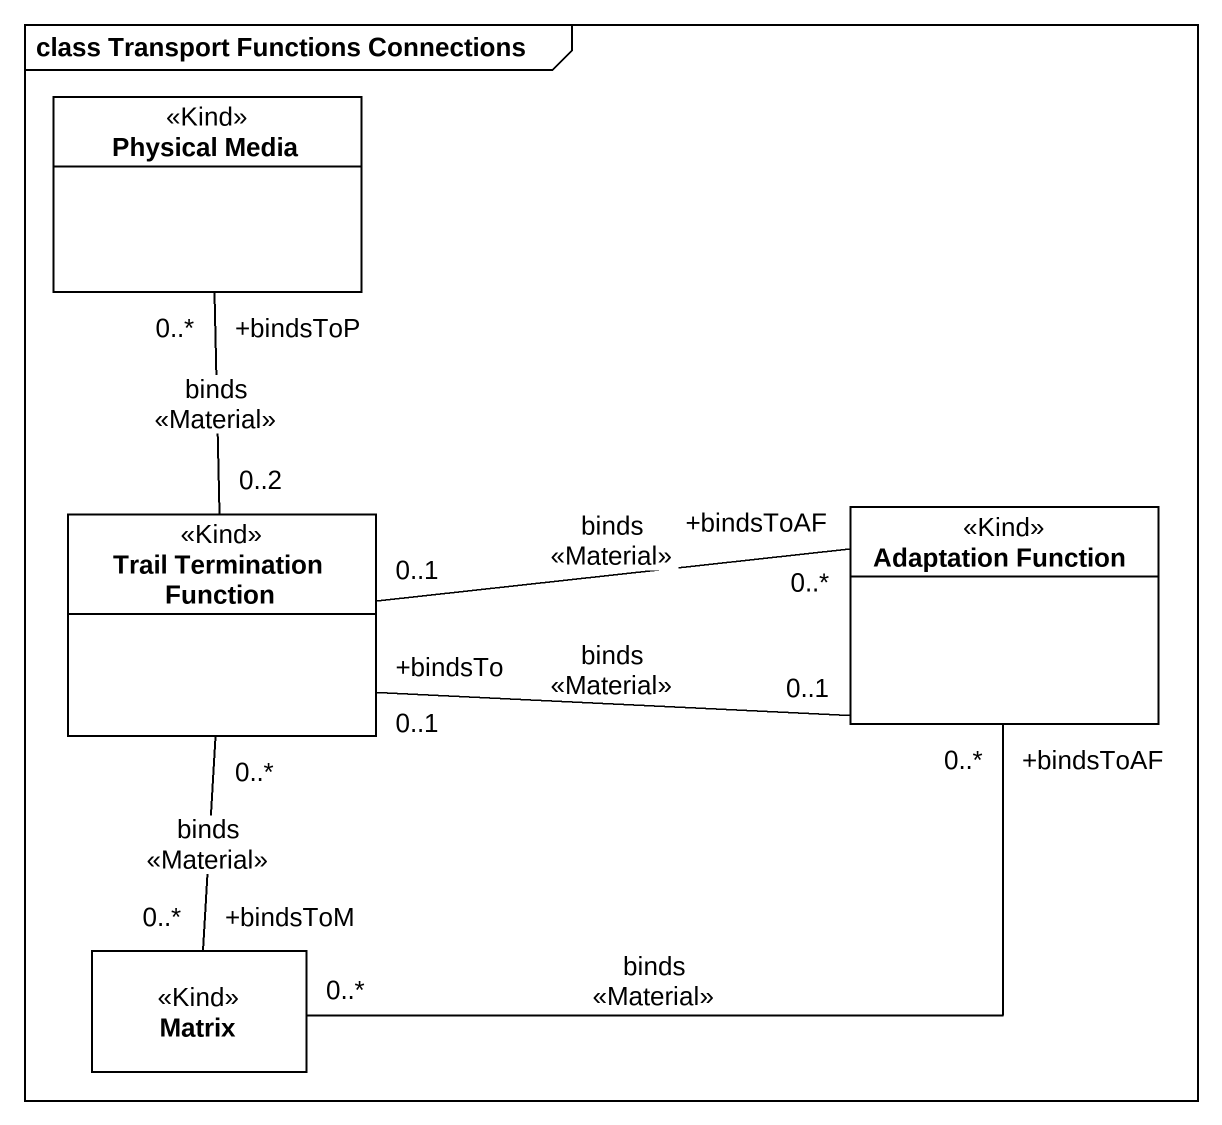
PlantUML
@startuml
mainframe class Transport Functions Connections
hide circle
hide empty members
class "Physical Media" as Physical_Media <<Kind>>
class "Trail Termination Function" as Trail_Termination_Function <<Kind>>
class "Adaptation Function" as Adaptation_Function <<Kind>>
class Matrix <<Kind>>
Trail_Termination_Function "0..2" -up- "+bindsToP\n0..*" Physical_Media : binds\n<<Material>>
Trail_Termination_Function "0..1" -right- "+bindsToAF\n0..*" Adaptation_Function : binds\n<<Material>>
Trail_Termination_Function "0..*" -- "+bindsToM\n0..*" Matrix : binds\n<<Material>>
Adaptation_Function "0..1" -left- "+bindsTo\n0..1" Trail_Termination_Function : binds\n<<Material>>
Matrix "0..*" -right- "+bindsToAF\n0..*" Adaptation_Function : binds\n<<Material>>
@enduml
